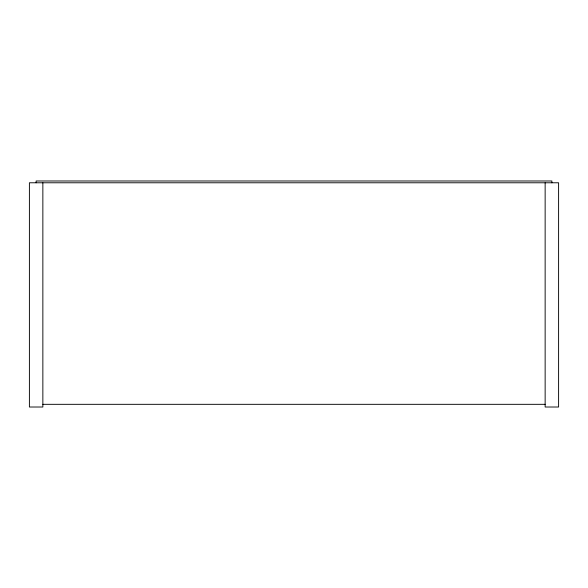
<?xml version="1.0" encoding="UTF-8"?>
<svg xmlns="http://www.w3.org/2000/svg" width="588" height="588" viewBox="0 0 588 588"><rect width="100%" height="100%" fill="white"/><g stroke="black" fill="none" stroke-linecap="round" stroke-linejoin="round"><path stroke-width="0.88" d="M42.858 404.324L545.142 404.324M551.875 182.78L551.875 180.986L36.125 180.986L36.125 182.78M545.142 182.78L545.142 407.014L558.6 407.014L558.6 182.78L29.4 182.78L29.4 407.014L42.858 407.014L42.858 182.78"/></g></svg>
